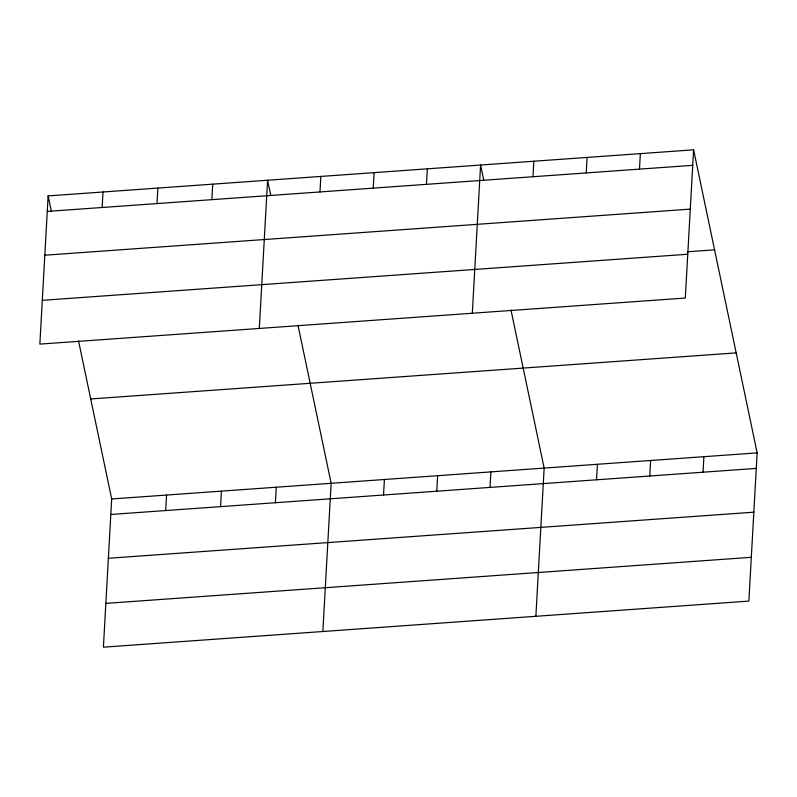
<?xml version="1.0" encoding="UTF-8"?>
<svg xmlns="http://www.w3.org/2000/svg" width="797" height="797" viewBox="0 0 797 797"><rect width="100%" height="100%" fill="white"/><g stroke="black" fill="none" stroke-linecap="round" stroke-linejoin="round"><path stroke-width="1.2" d="M48.139 195.903L39.85 344.115L685.31 298.028L693.599 149.826L48.139 195.903L51.387 211.384M102.136 207.499L103.002 191.987M78.544 340.927L111.69 498.972L103.401 647.174L748.861 601.097L757.15 452.885L693.599 149.826M156.999 203.584L157.866 188.072M165.686 510.558L166.553 495.057M211.863 199.658L212.729 184.157M220.55 506.643L221.417 491.141M259.304 328.444L267.593 180.242L270.841 195.713M275.413 502.728L276.28 487.216M319.976 191.947L320.842 176.436M322.855 631.513L331.144 483.301L297.998 325.256M373.225 188.142L374.092 172.63M383.526 495.007L384.393 479.505M426.475 184.336L427.341 168.834M436.776 491.211L437.643 475.699M472.312 313.241L480.591 165.029L483.839 180.511M490.025 487.405L490.892 471.894M532.984 176.735L533.851 161.233M535.863 616.3L544.152 468.098L511.007 310.053M586.233 172.939L587.1 157.427M596.535 479.804L597.401 464.292M639.483 169.133L640.35 153.622M649.784 475.998L650.651 460.497M703.034 472.193L703.9 456.691M47.272 211.414L692.732 165.328M44.821 255.199L690.282 209.123M687.323 251.782L714.57 249.84M42.301 300.32L687.761 254.243M90.719 398.958L736.179 352.882M111.69 498.972L757.15 452.885M110.823 514.473L756.283 468.397M108.372 558.269L753.832 512.182M105.852 603.389L751.312 557.302"/></g></svg>
